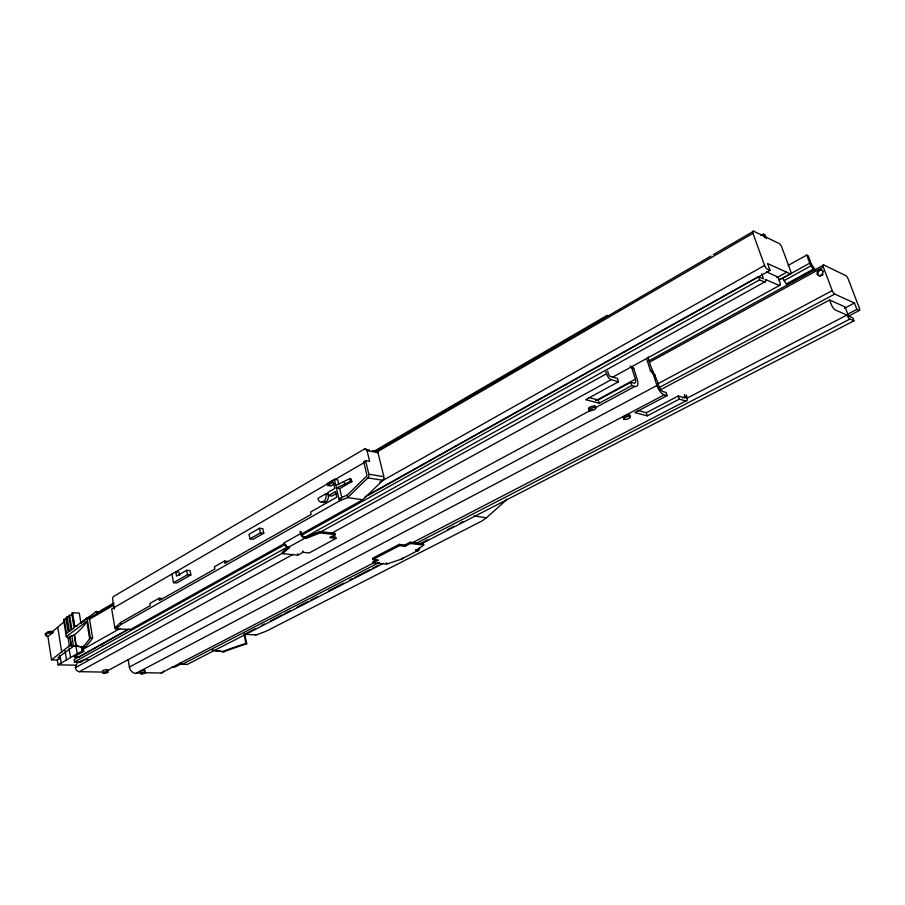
<?xml version="1.0" encoding="UTF-8"?>
<svg xmlns="http://www.w3.org/2000/svg" width="905" height="905" viewBox="0 0 905 905"><rect width="100%" height="100%" fill="white"/><g stroke="black" fill="none" stroke-linecap="round" stroke-linejoin="round"><path stroke-width="1.36" d="M243.909 634.507A2.432 1.629 -86.4 0 0 244.407 634.371L256.511 634.88L266.33 631.136L481.675 521.133L486.483 517.762L505.986 500.284A2.76 2.172 -80.6 0 0 506.766 499.141M334.284 483.994L330.868 485.974L327.576 485.476L327.124 483.53L334.386 479.322L335.8 485.408L349.703 478.688L351.231 478.937L351.864 481.618L350.337 481.381L336.422 488.078L338.889 498.678L347.215 495.092L367.068 475.725L363.686 461.742L365.575 460.645L369.647 461.358L367.045 450.667A3.043 2.195 -79.8 0 0 364.263 449.152L113.781 596.327A2.613 1.595 -85 0 0 112.661 599.676L114.279 609.133M284.113 543.69L130.512 629.495L116.225 628.873L121.032 624.495L339.522 500.918L347.644 497.558L367.894 477.874A3.077 2.217 -80.7 0 0 368.957 475.001M301.32 534.074L362.758 499.752L382.917 480.306A3.043 2.217 -80.7 0 0 383.98 477.478M162.402 598.454L159.076 598.25L149.868 603.488L150.253 605.649L120.67 622.436L114.992 628.013A2.692 1.063 87.9 0 0 115.953 629.02M52.671 631.407L52.875 632.708L47.897 636.43L46.608 636.385L45.454 634.88L45.25 633.579L48.384 631.724L52.671 631.407L64.391 621.543M47.897 636.43L51.495 659.847L69.323 645.842L72.502 645.344M288.276 547.163L282.213 552.344L282.507 553.668L297.779 555.195L303.039 552.322L309.216 552.955L336.004 538.373L335.698 537.038L330.766 536.473M282.507 553.668L289.577 547.638L288.073 547.48A4.48 2.93 60.8 0 1 283.91 542.977L300.539 533.678L300.03 531.371M81.246 622.64L96.224 611.542L100.308 611.757M66.54 619.144L63.61 619.574L66.303 636.622L68.033 637.674L69.346 645.853M69.459 616.916L67.151 616.859L65.873 617.844L68.192 632.414L66.563 633.636L64.244 619.088M72.649 615.083L68.791 615.604L71.133 630.208L69.481 631.452L67.151 616.859M80.975 623.466L79.289 613.092L72.536 612.742L71.733 613.352L74.086 628.002L71.914 629.631L69.572 615.004M70.013 645.401L76.325 646.08A226.94 20.758 0.5 0 1 82.242 647.426L84.674 647.358A187.923 51.676 -8.3 0 0 92.604 637.776L89.301 617.708L87.072 617.945L75.488 626.633A1.437 0.679 -89.4 0 1 74.617 625.774L72.536 612.742M66.303 636.622L86.79 621.339L89.618 638.591A184.835 50.827 -8.3 0 1 82.242 647.426M415.734 549.516L416.04 550.76L423.755 545.07L423.438 543.815L410.112 542.231L404.716 545.036L399.162 544.391L372.634 558.227L372.939 559.482L378.516 560.048L373.313 562.752L373.018 561.507L376.141 559.89M89.618 638.591L92.604 637.776M74.391 645.706L58.259 657.369A2.851 0.758 -10 0 0 59.244 658.173L60.488 658.071M68.045 637.686L70.047 636.351A2.839 0.792 -10 0 1 71.834 635.763A3.597 1.007 -10 0 0 74.504 634.733A183.998 52.547 -8 0 0 86.79 621.339M60.499 658.195L57.354 659.983L58.101 664.836L77.208 653.693L82.14 651.238L83.724 651.396L82.898 646.351M45.454 634.88L48.587 633.036L52.875 632.708M100.365 610.83L113.792 602.99M373.935 451.324L607.21 315.325M80.918 622.991L84.584 620.853M88.249 618.715L113.883 603.782M377.577 450.204L710.866 256.081M713.31 254.656L753.594 231.194L779.126 243.49A3.382 1.131 60.7 0 1 781.796 247.156L790.823 271.67A3.405 1.154 61 0 1 790.303 273.876L779.171 280.03M89.278 619.348L113.532 605.241M377.125 451.934L752.971 233.343A3.473 1.199 60.4 0 1 753.594 231.194M363.991 462.715L111.688 608.986L114.811 627.301A2.636 1.606 -85.7 0 0 114.912 627.719L117.333 626.351M327.576 485.476L333.278 482.173L334.748 488.485L327.791 492.49L328.504 495.623L331.796 496.098L336.445 493.451M760.992 235.549L763.424 234.146L765.132 234.972L766.445 238.581M171.927 574.075L173.545 582.707L176.871 582.944L190.865 574.935L190.016 570.546L186.702 570.263L176.566 576.112L175.762 571.858L179.077 572.118L179.676 575.309M259.509 528.282L249.022 534.335L249.961 538.871L253.276 539.233L263.785 533.226L262.812 528.667L259.509 528.282L260.47 532.853L263.785 533.226M321.705 501.642A5.815 4.095 -81.8 0 0 326.75 501.132A5.815 4.095 -81.8 0 0 328.176 494.187L325.834 493.836L317.949 498.372A5.826 4.095 -81.8 0 0 323.198 501.811L325.54 502.151M173.545 582.707L187.55 574.675L190.865 574.935M249.961 538.871L260.47 532.853M336.422 488.078L339.714 488.576L351.864 481.618M328.504 495.623L335.484 491.63L336.762 497.162L310.585 512.049L311.128 514.425L224.893 563.329L224.44 561.066L227.766 561.372M224.44 561.066L214.417 566.768L214.87 569.019L159.472 600.422L159.076 598.25M83.215 649.224L120.116 628.443M379.625 482.275L764.578 265.437L752.971 233.343M83.724 651.396L74.052 656.826L79.131 656.951M128.363 629.224L74.12 659.575L74.493 661.974L80.262 662.098L287.756 546.835M365.088 496.755L758.39 276.659L763.481 278.831L761.784 273.74M126.858 630.265L78.814 657.143L75.703 657.064A2.364 1.855 60.3 0 1 74.764 656.804M368.358 495.148L770.042 270.425L767.542 263.525L790.303 273.876M74.493 661.974L285.561 544.233M301.614 535.285L759.544 279.86L764.521 282.021A4.299 1.516 60.9 0 0 765.313 279.385L778.775 285.267A5.634 1.946 61 0 0 779.68 281.568L778.029 277.043L766.501 271.907M788.198 265.391L806.717 255.074L808.278 255.832L811.4 264.147L813.867 267.846A4.333 1.414 61.1 0 1 814.986 269.905M80.783 660.933L77.185 662.935L75.364 667.709A4.095 3.235 61.2 0 0 79.402 671.691L102.322 672.053L103.475 672.958A6.708 5.226 61.8 0 0 104.324 672.89M305.053 537.231L764.521 282.021M288.073 547.48L304.725 538.237L306.218 538.407L320.087 532.887L335.314 534.674L335.008 533.339L319.782 531.54L305.924 537.061L304.419 536.891A3.066 1.98 60.8 0 1 301.591 533.803L301.082 531.495M776.795 277.722L786.694 272.235M75.364 667.709L282.892 552.865M321.185 531.676L606.531 373.754L605.852 371.548M779.069 279.769L781.479 278.446M806.717 255.074L809.749 263.174L782.893 278.016A4.265 1.459 61.1 0 0 784.205 280.573L787.045 285.256M784.205 280.573L811.084 265.753L813.946 270.516M612.775 377.125L779.805 285.267M79.402 671.691L293.265 554.267M332.022 532.988L611.248 379.659L618.556 381.752L617.527 378.448L610.219 376.333A1.867 0.848 61.1 0 1 608.646 374.365L607.617 371.061M786.468 283.899L813.357 269.136M786.75 284.453L813.652 269.701M649.19 360.676L823.754 264.984L845.756 275.584A3.145 0.984 61.4 0 1 848.189 278.966L859.388 308.232A3.167 0.996 61.7 0 1 859.071 310.37L856.877 309.386L854.456 303.051L834.749 294.091A3.235 1.041 61.4 0 1 832.227 290.607L823.346 267.054A3.224 1.029 61.2 0 1 823.754 264.984M649.847 362.011L823.346 267.054M335.314 534.674L329.85 537.66L336.004 538.373M618.556 381.752L585.693 399.693L599.178 403.234L631.871 385.564L634.903 386.435A9.152 4.061 61.3 0 0 637.335 379.749L633.772 368.561L632.256 366.491M595.637 400.711L635.333 379.172L631.781 367.962L630.265 365.892M588.748 397.499L598.194 399.999L630.842 382.295L633.873 383.166A5.487 2.432 61.3 0 0 635.333 379.172M107.209 670.944L592.583 409.241M595.071 407.906L634.903 386.435M657.912 383.754L832.227 290.607M139.97 672.653L135.761 673.444A6.584 5.011 62.7 0 1 129.381 667.053L656.917 385.496L653.376 374.489L650.356 370.405L646.543 358.572M659.01 387.6L834.749 294.091M659.756 390.157L829.614 300.019L845.066 306.908L848.494 315.845L852.861 317.927L853.969 320.845L420.848 544.063M135.761 673.444L664.281 394.84L667.132 395.655L666.103 392.487L663.252 391.661A5.34 2.308 61.7 0 1 658.84 386.062C656.182 375.733 649.756 367.702 648.184 356.943M667.132 395.655L634.914 412.601L647.267 415.836L679.304 399.139L685.752 400.983A5.238 2.217 62 0 0 686.94 397.103L686.273 395.044M844.433 308.3L854.456 303.051M637.64 410.44L646.283 412.737L678.275 396.005L684.723 397.861A1.742 0.735 62 0 0 685.119 396.571L684.44 394.512M682.619 397.872L685.119 396.571M372.939 559.482L399.467 545.658L405.033 546.303L410.429 543.498L423.755 545.07M848.109 313.945L856.877 309.386M686.397 398.483L846.922 315.053A3.914 1.256 61.8 0 0 849.885 319.069L853.969 320.845M848.166 316.286L859.445 310.426M145.286 672.732L161.248 672.992L374.432 562.424M412.771 542.548L685.752 400.983M181.294 663.806L174.778 667.132L171.995 667.076M180.197 662.913A2.726 2.014 63.4 0 0 182.301 664.304L379.319 562.424M415.7 543.6L849.885 319.069M244.407 634.371L255.696 628.545M261.975 625.31L264.486 624.009M270.753 620.773L282.043 614.959M284.555 613.658L290.833 610.423M297.1 607.187L308.39 601.361M310.901 600.072L317.18 596.836M328.47 591.01L343.527 583.25M349.794 580.015L352.305 578.714M354.817 577.424L369.873 569.664M372.374 568.363L378.652 565.127M421.311 543.124L427.579 539.889M447.658 529.538L453.925 526.303M460.204 523.067L462.704 521.778M383.188 563.476L187.335 664.406L182.301 664.304M373.313 562.752L386.729 564.098L400.938 559.301L417.318 550.896A4.174 2.466 62.8 0 0 419.207 547.955M244.599 633.353L246.703 643.749L245.583 644.224A137.865 32.999 -12.6 0 0 223.999 651.758L222.381 651.589A165.4 1.957 7 0 1 216.114 650.763A165.672 1.957 7 0 1 212.132 650.231M58.101 664.836L75.805 665.186M61.155 663.06L59.956 655.333M83.554 659.53L88.792 659.655M51.495 659.847L57.354 659.983M101.168 644.62L102.695 644.677M74.617 625.774L77.332 625.887M87.943 617.47L90.704 617.606M416.04 550.76L417.318 550.896M338.889 498.678L341.083 498.994M347.644 497.558L362.758 499.752M474.005 515.952L486.483 517.762M212.505 650.231L213.557 650.378A162.821 1.923 7 0 0 223.999 651.758M334.386 479.322L337.667 479.842L338.798 484.695M367.894 477.874L382.917 480.306M363.686 461.742L365.213 462.002M367.045 450.667L377.973 452.658L383.878 476.709L368.855 474.22L365.575 460.645M364.263 449.152L369.715 450.158M372.453 450.656L375.179 451.154A3.02 2.183 -79.8 0 1 377.973 452.658M631.781 367.962L633.772 368.561M653.376 374.489L655.288 375.077M650.356 370.405L652.279 370.993M222.381 651.589A140.151 33.553 -12.6 0 1 245.889 643.41L246.703 643.749M846.922 315.053L835.349 309.996A5.294 1.72 61.6 0 1 831.231 304.329L829.614 300.019M770.042 270.425L767.372 269.226A3.496 1.222 60.8 0 1 764.578 265.437M817.26 274.125L818.131 274.532M822.588 271.217L823.448 271.624M96.224 611.542L97.763 613.782M763.424 234.146L764.736 237.755M758.39 276.659L759.544 279.86M678.275 396.005L679.304 399.139M646.283 412.737L647.267 415.836M630.842 382.295L631.871 385.564M629.416 415.033L629.857 416.447M623.828 417.986L624.269 419.388M598.194 399.999L599.178 403.234M594.811 406.085L595.252 407.544M589.144 409.151L589.585 410.599M410.112 542.231L410.429 543.498M404.716 545.036L405.033 546.303M399.162 544.391L399.467 545.658M386.435 562.865L386.729 564.098M349.703 478.688L350.337 481.381M344.115 481.913L344.748 484.582M347.215 495.092L347.78 497.456M339.714 488.576L341.875 497.829M335.902 485.352L336.524 488.021M338.99 498.621L339.522 500.918M319.782 531.54L320.087 532.887M305.924 537.061L306.218 538.407M302.756 551.009L303.039 552.322M297.496 553.883L297.779 555.195M244.056 634.303L245.889 643.41M186.702 570.263L187.55 574.675M144.268 670.345L144.596 672.234M128.091 659.587L129.381 667.053M120.67 622.436L121.032 624.495M106.801 669.689L107.129 671.634M87.072 617.945L90.376 638.036M81.461 647.075L82.14 651.238M73.282 619.065L73.712 621.724M74.504 634.733L76.325 646.08M74.187 634.948L77.208 653.693M71.834 635.763L73.441 645.819M69.968 636.396L71.45 645.65M69.764 636.532L71.212 645.616M69.029 647.991L70.533 657.449M65.058 650.605L66.54 660.028M57.83 627.55L61.744 652.482M50.148 631.305L50.352 632.618M48.384 631.724L48.587 633.036M46.404 635.084L46.608 636.385M102.785 671.306A2.76 0.713 -10.6 0 1 103.713 670.209A2.76 0.713 -10.6 0 1 107.31 669.734A2.76 0.713 -10.6 0 1 107.129 670.729M589.494 409.207A3.643 1.278 -17 0 1 589.257 407.499A3.643 1.278 -17 0 1 593.884 405.994A3.643 1.278 -17 0 1 595.083 407.397M611.248 379.659A5.611 2.545 61.1 0 1 606.531 373.754M304.725 538.237A4.525 2.919 60.8 0 1 300.539 533.678M107.457 670.379A6.708 5.226 61.8 0 1 107.039 671.137M286.365 545.466A3.043 1.991 60.8 0 1 286.037 545.149M130.512 629.495A2.613 1.618 -85.8 0 1 129.279 629.382M325.834 493.836A5.826 4.095 -81.8 0 1 323.198 501.811M82.231 660.322A2.907 2.285 60.7 0 1 80.262 662.098M81.246 646.566A230.696 21.109 0.5 0 1 84.674 647.358M77.592 645.797A231.194 21.154 0.5 0 1 78.848 646.046M402.77 557.955A4.129 2.489 62.8 0 1 400.938 559.301M418.246 548.747A2.828 1.674 62.8 0 1 417.013 549.652M140.761 672.008A2.692 0.679 -11 0 1 140.648 671.103A2.692 0.679 -11 0 1 144.155 670.345A2.692 0.679 -11 0 1 144.992 671.08M624.167 418.042A3.541 1.199 -17.3 0 1 624.145 416.334A3.541 1.199 -17.3 0 1 628.828 414.954A3.541 1.199 -17.3 0 1 629.314 416.526M664.281 394.84A8.903 3.835 61.7 0 1 656.917 385.496M163.217 671.929A3.892 2.919 63.4 0 1 161.248 672.992M163.613 671.001A3.892 2.919 63.4 0 1 163.443 671.487M823.154 274.339A3.145 2.67 -54.5 0 1 822.871 274.758M822.181 275.437A3.145 2.67 -54.5 0 1 821.774 275.697M820.45 276.07A3.145 2.67 -54.5 0 1 818.211 272.258A3.145 2.67 -54.5 0 1 822.713 270.595M811.084 265.753A4.321 1.403 61.1 0 1 809.749 263.174M255.957 635.005A2.466 2.036 -76.3 0 1 255.097 634.858M104.166 673.354A2.76 0.701 -10.6 0 0 108.249 672.019A2.76 0.701 -10.6 0 0 104.166 672.11A2.76 0.701 -10.6 0 0 104.166 673.354M590.648 410.678A3.643 1.267 -17 0 0 595.92 408.144A3.643 1.267 -17 0 0 590.671 408.381A3.643 1.267 -17 0 0 590.648 410.678M141.621 673.908A2.692 0.679 -11 0 0 145.637 672.607A2.692 0.679 -11 0 0 141.734 672.698A2.692 0.679 -11 0 0 141.621 673.908M625.287 419.468A3.541 1.188 -17.3 0 0 630.457 417.024A3.541 1.188 -17.3 0 0 625.446 417.273A3.541 1.188 -17.3 0 0 625.287 419.468M820.778 275.358A3.145 2.67 -54.6 0 0 821.853 270.188A3.145 2.67 -54.6 0 0 817.158 272.473A3.145 2.67 -54.6 0 0 820.778 275.358"/></g></svg>
